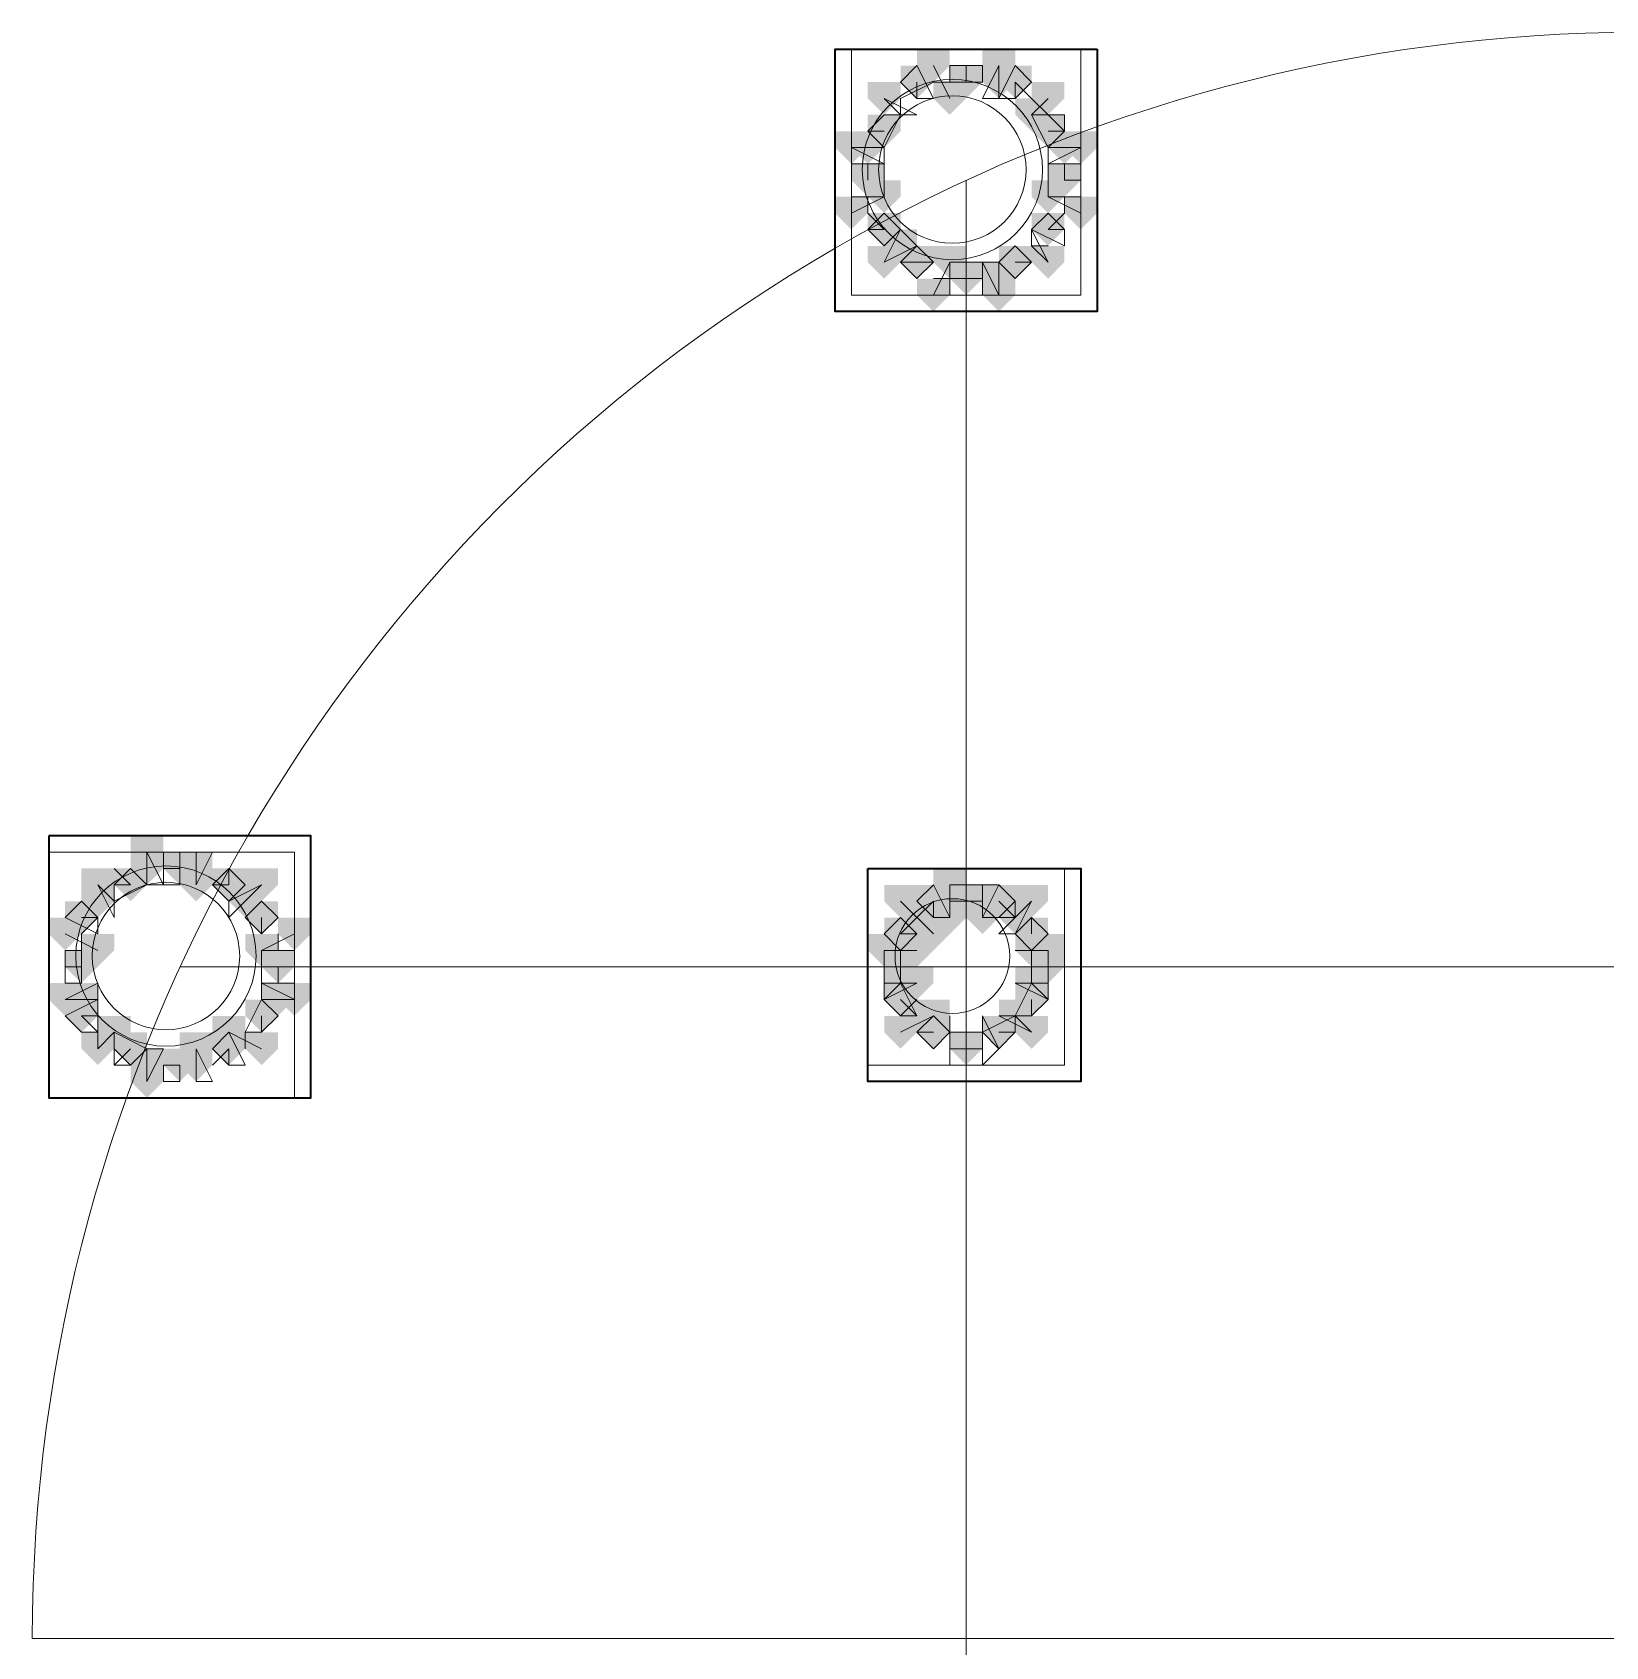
# Model space of a CAD drawing. Header units: millimetres. Extents: x 2315 to 4619, y 1334 to 1897.
# Drawn here: x 4110.04 to 4115.9, y 1541.67 to 1547.68 of the extents above; entities that cross this region are included whole.
import ezdxf

# ---------------------------------------------------------------- set-up
doc = ezdxf.new("R2010")
doc.units = ezdxf.units.MM
for name, color, linetype, true_color in [('PDF_10', 7, 'Continuous', 0x00b85c), ('PDF_AXIS', 7, 'Continuous', 0x00b85c), ('PDF_柱构件', 7, 'Continuous', 0x00b85c), ('PDF_转运站初步方案', 7, 'Continuous', 0x00b85c)]:
    doc.layers.add(name, color=color, linetype=linetype, true_color=true_color)
doc.layers.add('PDF_中心线层', color=1, linetype='Continuous')
doc.layers.add('PDF_粗实线层', color=7, linetype='Continuous')

msp = doc.modelspace()

# ---------------------------------------------------------------- hatches: boundary and pattern name
at = {"layer": 'PDF_10', "transparency": 33554559}
for points in [[(4113.3345, 1547.5601), (4113.2734, 1547.5601), (4113.2734, 1547.499), (4113.3345, 1547.4379), (4113.3956, 1547.499), (4113.3956, 1547.5601)], [(4113.3345, 1547.5601), (4113.2734, 1547.5601), (4113.2734, 1547.499), (4113.3345, 1547.4379), (4113.3956, 1547.499), (4113.3956, 1547.5601)], [(4113.5177, 1547.5601), (4113.4567, 1547.5601), (4113.4567, 1547.499), (4113.5177, 1547.4379), (4113.5788, 1547.499), (4113.5788, 1547.5601)], [(4113.5177, 1547.5601), (4113.4567, 1547.5601), (4113.4567, 1547.499), (4113.5177, 1547.4379), (4113.5788, 1547.499), (4113.5788, 1547.5601)], [(4113.701, 1547.5601), (4113.6399, 1547.5601), (4113.6399, 1547.499), (4113.701, 1547.4379), (4113.7621, 1547.499), (4113.7621, 1547.5601)], [(4113.701, 1547.5601), (4113.6399, 1547.5601), (4113.6399, 1547.499), (4113.701, 1547.4379), (4113.7621, 1547.499), (4113.7621, 1547.5601)], [(4113.2123, 1547.3768), (4113.1513, 1547.3768), (4113.1513, 1547.3157), (4113.2123, 1547.2547), (4113.2734, 1547.3157), (4113.2734, 1547.3768)], [(4113.2123, 1547.3768), (4113.1513, 1547.3768), (4113.1513, 1547.3157), (4113.2123, 1547.2547), (4113.2734, 1547.3157), (4113.2734, 1547.3768)], [(4113.8232, 1547.3768), (4113.7621, 1547.3768), (4113.7621, 1547.3157), (4113.8232, 1547.2547), (4113.8842, 1547.3157), (4113.8842, 1547.3768)], [(4113.8232, 1547.3768), (4113.7621, 1547.3768), (4113.7621, 1547.3157), (4113.8232, 1547.2547), (4113.8842, 1547.3157), (4113.8842, 1547.3768)], [(4113.1513, 1547.1936), (4113.0902, 1547.1936), (4113.0902, 1547.1325), (4113.1513, 1547.0714), (4113.2123, 1547.1325), (4113.2123, 1547.1936)], [(4113.1513, 1547.1936), (4113.0902, 1547.1936), (4113.0902, 1547.1325), (4113.1513, 1547.0714), (4113.2123, 1547.1325), (4113.2123, 1547.1936)], [(4113.1513, 1547.1936), (4113.0902, 1547.1936), (4113.0902, 1547.1325), (4113.1513, 1547.0714), (4113.2123, 1547.1325), (4113.2123, 1547.1936)], [(4113.8842, 1547.1936), (4113.8232, 1547.1936), (4113.8232, 1547.1325), (4113.8842, 1547.0714), (4113.9453, 1547.1325), (4113.9453, 1547.1936)], [(4113.8842, 1547.1936), (4113.8232, 1547.1936), (4113.8232, 1547.1325), (4113.8842, 1547.0714), (4113.9453, 1547.1325), (4113.9453, 1547.1936)], [(4113.2123, 1547.0103), (4113.1513, 1547.0103), (4113.1513, 1546.9493), (4113.2123, 1546.8882), (4113.2734, 1546.9493), (4113.2734, 1547.0103)], [(4113.2123, 1547.0103), (4113.1513, 1547.0103), (4113.1513, 1546.9493), (4113.2123, 1546.8882), (4113.2734, 1546.9493), (4113.2734, 1547.0103)], [(4113.8232, 1547.0103), (4113.7621, 1547.0103), (4113.7621, 1546.9493), (4113.8232, 1546.8882), (4113.8842, 1546.9493), (4113.8842, 1547.0103)], [(4113.8232, 1547.0103), (4113.7621, 1547.0103), (4113.7621, 1546.9493), (4113.8232, 1546.8882), (4113.8842, 1546.9493), (4113.8842, 1547.0103)], [(4113.3345, 1546.8882), (4113.2734, 1546.8882), (4113.2734, 1546.8271), (4113.3345, 1546.766), (4113.3956, 1546.8271), (4113.3956, 1546.8882)], [(4113.3345, 1546.8882), (4113.2734, 1546.8882), (4113.2734, 1546.8271), (4113.3345, 1546.766), (4113.3956, 1546.8271), (4113.3956, 1546.8882)], [(4113.3345, 1546.8882), (4113.2734, 1546.8882), (4113.2734, 1546.8271), (4113.3345, 1546.766), (4113.3956, 1546.8271), (4113.3956, 1546.8882)], [(4113.701, 1546.8882), (4113.6399, 1546.8882), (4113.6399, 1546.8271), (4113.701, 1546.766), (4113.7621, 1546.8271), (4113.7621, 1546.8882)], [(4113.701, 1546.8882), (4113.6399, 1546.8882), (4113.6399, 1546.8271), (4113.701, 1546.766), (4113.7621, 1546.8271), (4113.7621, 1546.8882)], [(4113.701, 1546.8882), (4113.6399, 1546.8882), (4113.6399, 1546.8271), (4113.701, 1546.766), (4113.7621, 1546.8271), (4113.7621, 1546.8882)], [(4113.5177, 1546.8271), (4113.4567, 1546.8271), (4113.4567, 1546.766), (4113.5177, 1546.7049), (4113.5788, 1546.766), (4113.5788, 1546.8271)], [(4113.5177, 1546.8271), (4113.4567, 1546.8271), (4113.4567, 1546.766), (4113.5177, 1546.7049), (4113.5788, 1546.766), (4113.5788, 1546.8271)], [(4113.5177, 1546.8271), (4113.4567, 1546.8271), (4113.4567, 1546.766), (4113.5177, 1546.7049), (4113.5788, 1546.766), (4113.5788, 1546.8271)], [(4110.5859, 1544.6282), (4110.5248, 1544.6282), (4110.5248, 1544.5671), (4110.5859, 1544.506), (4110.6469, 1544.5671), (4110.6469, 1544.6282)], [(4110.5859, 1544.6282), (4110.5248, 1544.6282), (4110.5248, 1544.5671), (4110.5859, 1544.506), (4110.6469, 1544.5671), (4110.6469, 1544.6282)], [(4110.5859, 1544.6282), (4110.5248, 1544.6282), (4110.5248, 1544.5671), (4110.5859, 1544.506), (4110.6469, 1544.5671), (4110.6469, 1544.6282)], [(4110.4026, 1544.5671), (4110.3415, 1544.5671), (4110.3415, 1544.506), (4110.4026, 1544.4449), (4110.4637, 1544.506), (4110.4637, 1544.5671)], [(4110.4026, 1544.5671), (4110.3415, 1544.5671), (4110.3415, 1544.506), (4110.4026, 1544.4449), (4110.4637, 1544.506), (4110.4637, 1544.5671)], [(4110.7691, 1544.5671), (4110.708, 1544.5671), (4110.708, 1544.506), (4110.7691, 1544.4449), (4110.8302, 1544.506), (4110.8302, 1544.5671)], [(4110.7691, 1544.5671), (4110.708, 1544.5671), (4110.708, 1544.506), (4110.7691, 1544.4449), (4110.8302, 1544.506), (4110.8302, 1544.5671)], [(4113.3956, 1544.506), (4113.3345, 1544.506), (4113.3345, 1544.4449), (4113.3956, 1544.3839), (4113.4567, 1544.4449), (4113.4567, 1544.506)], [(4113.3956, 1544.506), (4113.3345, 1544.506), (4113.3345, 1544.4449), (4113.3956, 1544.3839), (4113.4567, 1544.4449), (4113.4567, 1544.506)], [(4113.5177, 1544.506), (4113.4567, 1544.506), (4113.4567, 1544.4449), (4113.5177, 1544.3839), (4113.5788, 1544.4449), (4113.5788, 1544.506)], [(4113.5177, 1544.506), (4113.4567, 1544.506), (4113.4567, 1544.4449), (4113.5177, 1544.3839), (4113.5788, 1544.4449), (4113.5788, 1544.506)], [(4113.6399, 1544.506), (4113.5788, 1544.506), (4113.5788, 1544.4449), (4113.6399, 1544.3839), (4113.701, 1544.4449), (4113.701, 1544.506)], [(4113.6399, 1544.506), (4113.5788, 1544.506), (4113.5788, 1544.4449), (4113.6399, 1544.3839), (4113.701, 1544.4449), (4113.701, 1544.506)], [(4110.2194, 1544.4449), (4110.1583, 1544.4449), (4110.1583, 1544.3839), (4110.2194, 1544.3228), (4110.2805, 1544.3839), (4110.2805, 1544.4449)], [(4110.2194, 1544.4449), (4110.1583, 1544.4449), (4110.1583, 1544.3839), (4110.2194, 1544.3228), (4110.2805, 1544.3839), (4110.2805, 1544.4449)], [(4110.8913, 1544.4449), (4110.8302, 1544.4449), (4110.8302, 1544.3839), (4110.8913, 1544.3228), (4110.9523, 1544.3839), (4110.9523, 1544.4449)], [(4110.8913, 1544.4449), (4110.8302, 1544.4449), (4110.8302, 1544.3839), (4110.8913, 1544.3228), (4110.9523, 1544.3839), (4110.9523, 1544.4449)], [(4110.8913, 1544.4449), (4110.8302, 1544.4449), (4110.8302, 1544.3839), (4110.8913, 1544.3228), (4110.9523, 1544.3839), (4110.9523, 1544.4449)], [(4113.2734, 1544.3839), (4113.2123, 1544.3839), (4113.2123, 1544.3228), (4113.2734, 1544.2617), (4113.3345, 1544.3228), (4113.3345, 1544.3839)], [(4113.2734, 1544.3839), (4113.2123, 1544.3839), (4113.2123, 1544.3228), (4113.2734, 1544.2617), (4113.3345, 1544.3228), (4113.3345, 1544.3839)], [(4113.7621, 1544.3839), (4113.701, 1544.3839), (4113.701, 1544.3228), (4113.7621, 1544.2617), (4113.8232, 1544.3228), (4113.8232, 1544.3839)], [(4113.7621, 1544.3839), (4113.701, 1544.3839), (4113.701, 1544.3228), (4113.7621, 1544.2617), (4113.8232, 1544.3228), (4113.8232, 1544.3839)], [(4113.7621, 1544.3839), (4113.701, 1544.3839), (4113.701, 1544.3228), (4113.7621, 1544.2617), (4113.8232, 1544.3228), (4113.8232, 1544.3839)], [(4110.2194, 1544.2617), (4110.1583, 1544.2617), (4110.1583, 1544.2006), (4110.2194, 1544.1395), (4110.2805, 1544.2006), (4110.2805, 1544.2617)], [(4110.2194, 1544.2617), (4110.1583, 1544.2617), (4110.1583, 1544.2006), (4110.2194, 1544.1395), (4110.2805, 1544.2006), (4110.2805, 1544.2617)], [(4110.9523, 1544.2617), (4110.8913, 1544.2617), (4110.8913, 1544.2006), (4110.9523, 1544.1395), (4111.0134, 1544.2006), (4111.0134, 1544.2617)], [(4110.9523, 1544.2617), (4110.8913, 1544.2617), (4110.8913, 1544.2006), (4110.9523, 1544.1395), (4111.0134, 1544.2006), (4111.0134, 1544.2617)], [(4113.2734, 1544.2617), (4113.2123, 1544.2617), (4113.2123, 1544.2006), (4113.2734, 1544.1395), (4113.3345, 1544.2006), (4113.3345, 1544.2617)], [(4113.2734, 1544.2617), (4113.2123, 1544.2617), (4113.2123, 1544.2006), (4113.2734, 1544.1395), (4113.3345, 1544.2006), (4113.3345, 1544.2617)], [(4113.8232, 1544.2617), (4113.7621, 1544.2617), (4113.7621, 1544.2006), (4113.8232, 1544.1395), (4113.8842, 1544.2006), (4113.8842, 1544.2617)], [(4113.8232, 1544.2617), (4113.7621, 1544.2617), (4113.7621, 1544.2006), (4113.8232, 1544.1395), (4113.8842, 1544.2006), (4113.8842, 1544.2617)], [(4113.2734, 1544.1395), (4113.2123, 1544.1395), (4113.2123, 1544.0784), (4113.2734, 1544.0174), (4113.3345, 1544.0784), (4113.3345, 1544.1395)], [(4113.2734, 1544.1395), (4113.2123, 1544.1395), (4113.2123, 1544.0784), (4113.2734, 1544.0174), (4113.3345, 1544.0784), (4113.3345, 1544.1395)], [(4113.7621, 1544.1395), (4113.701, 1544.1395), (4113.701, 1544.0784), (4113.7621, 1544.0174), (4113.8232, 1544.0784), (4113.8232, 1544.1395)], [(4113.7621, 1544.1395), (4113.701, 1544.1395), (4113.701, 1544.0784), (4113.7621, 1544.0174), (4113.8232, 1544.0784), (4113.8232, 1544.1395)], [(4110.2194, 1544.0784), (4110.1583, 1544.0784), (4110.1583, 1544.0174), (4110.2194, 1543.9563), (4110.2805, 1544.0174), (4110.2805, 1544.0784)], [(4110.2194, 1544.0784), (4110.1583, 1544.0784), (4110.1583, 1544.0174), (4110.2194, 1543.9563), (4110.2805, 1544.0174), (4110.2805, 1544.0784)], [(4110.8913, 1544.0784), (4110.8302, 1544.0784), (4110.8302, 1544.0174), (4110.8913, 1543.9563), (4110.9523, 1544.0174), (4110.9523, 1544.0784)], [(4110.8913, 1544.0784), (4110.8302, 1544.0784), (4110.8302, 1544.0174), (4110.8913, 1543.9563), (4110.9523, 1544.0174), (4110.9523, 1544.0784)], [(4110.8913, 1544.0784), (4110.8302, 1544.0784), (4110.8302, 1544.0174), (4110.8913, 1543.9563), (4110.9523, 1544.0174), (4110.9523, 1544.0784)], [(4113.3956, 1544.0174), (4113.3345, 1544.0174), (4113.3345, 1543.9563), (4113.3956, 1543.8952), (4113.4567, 1543.9563), (4113.4567, 1544.0174)], [(4113.3956, 1544.0174), (4113.3345, 1544.0174), (4113.3345, 1543.9563), (4113.3956, 1543.8952), (4113.4567, 1543.9563), (4113.4567, 1544.0174)], [(4113.3956, 1544.0174), (4113.3345, 1544.0174), (4113.3345, 1543.9563), (4113.3956, 1543.8952), (4113.4567, 1543.9563), (4113.4567, 1544.0174)], [(4113.6399, 1544.0174), (4113.5788, 1544.0174), (4113.5788, 1543.9563), (4113.6399, 1543.8952), (4113.701, 1543.9563), (4113.701, 1544.0174)], [(4113.6399, 1544.0174), (4113.5788, 1544.0174), (4113.5788, 1543.9563), (4113.6399, 1543.8952), (4113.701, 1543.9563), (4113.701, 1544.0174)], [(4110.4026, 1543.9563), (4110.3415, 1543.9563), (4110.3415, 1543.8952), (4110.4026, 1543.8341), (4110.4637, 1543.8952), (4110.4637, 1543.9563)], [(4110.4026, 1543.9563), (4110.3415, 1543.9563), (4110.3415, 1543.8952), (4110.4026, 1543.8341), (4110.4637, 1543.8952), (4110.4637, 1543.9563)], [(4110.7691, 1543.9563), (4110.708, 1543.9563), (4110.708, 1543.8952), (4110.7691, 1543.8341), (4110.8302, 1543.8952), (4110.8302, 1543.9563)], [(4110.7691, 1543.9563), (4110.708, 1543.9563), (4110.708, 1543.8952), (4110.7691, 1543.8341), (4110.8302, 1543.8952), (4110.8302, 1543.9563)], [(4113.5177, 1543.9563), (4113.4567, 1543.9563), (4113.4567, 1543.8952), (4113.5177, 1543.8341), (4113.5788, 1543.8952), (4113.5788, 1543.9563)], [(4113.5177, 1543.9563), (4113.4567, 1543.9563), (4113.4567, 1543.8952), (4113.5177, 1543.8341), (4113.5788, 1543.8952), (4113.5788, 1543.9563)], [(4110.5859, 1543.8952), (4110.5248, 1543.8952), (4110.5248, 1543.8341), (4110.5859, 1543.773), (4110.6469, 1543.8341), (4110.6469, 1543.8952)], [(4110.5859, 1543.8952), (4110.5248, 1543.8952), (4110.5248, 1543.8341), (4110.5859, 1543.773), (4110.6469, 1543.8341), (4110.6469, 1543.8952)]]:
    msp.add_hatch(color=256, dxfattribs=at).paths.add_polyline_path(points)
at = {"layer": 'PDF_柱构件', "transparency": 33554559}
for points in [[(4113.3956, 1547.6211), (4113.3345, 1547.6211), (4113.3345, 1547.5601), (4113.3956, 1547.499), (4113.4567, 1547.5601), (4113.4567, 1547.6211)], [(4113.6399, 1547.6211), (4113.5788, 1547.6211), (4113.5788, 1547.5601), (4113.6399, 1547.499), (4113.701, 1547.5601), (4113.701, 1547.6211)], [(4113.6399, 1547.5601), (4113.5788, 1547.5601), (4113.5788, 1547.499), (4113.6399, 1547.4379), (4113.701, 1547.499), (4113.701, 1547.5601)], [(4113.2123, 1547.499), (4113.1513, 1547.499), (4113.1513, 1547.4379), (4113.2123, 1547.3768), (4113.2734, 1547.4379), (4113.2734, 1547.499)], [(4113.4567, 1547.499), (4113.3956, 1547.499), (4113.3956, 1547.4379), (4113.4567, 1547.3768), (4113.5177, 1547.4379), (4113.5177, 1547.499)], [(4113.8232, 1547.499), (4113.7621, 1547.499), (4113.7621, 1547.4379), (4113.8232, 1547.3768), (4113.8842, 1547.4379), (4113.8842, 1547.499)], [(4113.7621, 1547.4379), (4113.701, 1547.4379), (4113.701, 1547.3768), (4113.7621, 1547.3157), (4113.8232, 1547.3768), (4113.8232, 1547.4379)], [(4113.0902, 1547.3157), (4113.0291, 1547.3157), (4113.0291, 1547.2547), (4113.0902, 1547.1936), (4113.1513, 1547.2547), (4113.1513, 1547.3157)], [(4113.1513, 1547.3157), (4113.0902, 1547.3157), (4113.0902, 1547.2547), (4113.1513, 1547.1936), (4113.2123, 1547.2547), (4113.2123, 1547.3157)], [(4113.8842, 1547.3157), (4113.8232, 1547.3157), (4113.8232, 1547.2547), (4113.8842, 1547.1936), (4113.9453, 1547.2547), (4113.9453, 1547.3157)], [(4113.9453, 1547.3157), (4113.8842, 1547.3157), (4113.8842, 1547.2547), (4113.9453, 1547.1936), (4114.0064, 1547.2547), (4114.0064, 1547.3157)], [(4113.2123, 1547.1325), (4113.1513, 1547.1325), (4113.1513, 1547.0714), (4113.2123, 1547.0103), (4113.2734, 1547.0714), (4113.2734, 1547.1325)], [(4113.8232, 1547.1325), (4113.7621, 1547.1325), (4113.7621, 1547.0714), (4113.8232, 1547.0103), (4113.8842, 1547.0714), (4113.8842, 1547.1325)], [(4113.0902, 1547.0714), (4113.0291, 1547.0714), (4113.0291, 1547.0103), (4113.0902, 1546.9493), (4113.1513, 1547.0103), (4113.1513, 1547.0714)], [(4113.9453, 1547.0714), (4113.8842, 1547.0714), (4113.8842, 1547.0103), (4113.9453, 1546.9493), (4114.0064, 1547.0103), (4114.0064, 1547.0714)], [(4113.2734, 1546.9493), (4113.2123, 1546.9493), (4113.2123, 1546.8882), (4113.2734, 1546.8271), (4113.3345, 1546.8882), (4113.3345, 1546.9493)], [(4113.2123, 1546.8882), (4113.1513, 1546.8882), (4113.1513, 1546.8271), (4113.2123, 1546.766), (4113.2734, 1546.8271), (4113.2734, 1546.8882)], [(4113.4567, 1546.8882), (4113.3956, 1546.8882), (4113.3956, 1546.8271), (4113.4567, 1546.766), (4113.5177, 1546.8271), (4113.5177, 1546.8882)], [(4113.8232, 1546.8882), (4113.7621, 1546.8882), (4113.7621, 1546.8271), (4113.8232, 1546.766), (4113.8842, 1546.8271), (4113.8842, 1546.8882)], [(4113.6399, 1546.8271), (4113.5788, 1546.8271), (4113.5788, 1546.766), (4113.6399, 1546.7049), (4113.701, 1546.766), (4113.701, 1546.8271)], [(4113.3956, 1546.766), (4113.3345, 1546.766), (4113.3345, 1546.7049), (4113.3956, 1546.6439), (4113.4567, 1546.7049), (4113.4567, 1546.766)], [(4113.6399, 1546.766), (4113.5788, 1546.766), (4113.5788, 1546.7049), (4113.6399, 1546.6439), (4113.701, 1546.7049), (4113.701, 1546.766)], [(4110.4637, 1544.6893), (4110.4026, 1544.6893), (4110.4026, 1544.6282), (4110.4637, 1544.5671), (4110.5248, 1544.6282), (4110.5248, 1544.6893)], [(4110.4637, 1544.6282), (4110.4026, 1544.6282), (4110.4026, 1544.5671), (4110.4637, 1544.506), (4110.5248, 1544.5671), (4110.5248, 1544.6282)], [(4110.6469, 1544.6282), (4110.5859, 1544.6282), (4110.5859, 1544.5671), (4110.6469, 1544.506), (4110.708, 1544.5671), (4110.708, 1544.6282)], [(4110.2805, 1544.5671), (4110.2194, 1544.5671), (4110.2194, 1544.506), (4110.2805, 1544.4449), (4110.3415, 1544.506), (4110.3415, 1544.5671)], [(4110.6469, 1544.5671), (4110.5859, 1544.5671), (4110.5859, 1544.506), (4110.6469, 1544.4449), (4110.708, 1544.506), (4110.708, 1544.5671)], [(4110.8913, 1544.5671), (4110.8302, 1544.5671), (4110.8302, 1544.506), (4110.8913, 1544.4449), (4110.9523, 1544.506), (4110.9523, 1544.5671)], [(4113.4567, 1544.5671), (4113.3956, 1544.5671), (4113.3956, 1544.506), (4113.4567, 1544.4449), (4113.5177, 1544.506), (4113.5177, 1544.5671)], [(4110.2805, 1544.506), (4110.2194, 1544.506), (4110.2194, 1544.4449), (4110.2805, 1544.3839), (4110.3415, 1544.4449), (4110.3415, 1544.506)], [(4110.8302, 1544.506), (4110.7691, 1544.506), (4110.7691, 1544.4449), (4110.8302, 1544.3839), (4110.8913, 1544.4449), (4110.8913, 1544.506)], [(4113.2734, 1544.506), (4113.2123, 1544.506), (4113.2123, 1544.4449), (4113.2734, 1544.3839), (4113.3345, 1544.4449), (4113.3345, 1544.506)], [(4113.4567, 1544.506), (4113.3956, 1544.506), (4113.3956, 1544.4449), (4113.4567, 1544.3839), (4113.5177, 1544.4449), (4113.5177, 1544.506)], [(4113.5788, 1544.506), (4113.5177, 1544.506), (4113.5177, 1544.4449), (4113.5788, 1544.3839), (4113.6399, 1544.4449), (4113.6399, 1544.506)], [(4113.7621, 1544.506), (4113.701, 1544.506), (4113.701, 1544.4449), (4113.7621, 1544.3839), (4113.8232, 1544.4449), (4113.8232, 1544.506)], [(4113.3345, 1544.4449), (4113.2734, 1544.4449), (4113.2734, 1544.3839), (4113.3345, 1544.3228), (4113.3956, 1544.3839), (4113.3956, 1544.4449)], [(4113.4567, 1544.4449), (4113.3956, 1544.4449), (4113.3956, 1544.3839), (4113.4567, 1544.3228), (4113.5177, 1544.3839), (4113.5177, 1544.4449)], [(4113.5788, 1544.4449), (4113.5177, 1544.4449), (4113.5177, 1544.3839), (4113.5788, 1544.3228), (4113.6399, 1544.3839), (4113.6399, 1544.4449)], [(4113.701, 1544.4449), (4113.6399, 1544.4449), (4113.6399, 1544.3839), (4113.701, 1544.3228), (4113.7621, 1544.3839), (4113.7621, 1544.4449)], [(4110.1583, 1544.3839), (4110.0972, 1544.3839), (4110.0972, 1544.3228), (4110.1583, 1544.2617), (4110.2194, 1544.3228), (4110.2194, 1544.3839)], [(4111.0134, 1544.3839), (4110.9523, 1544.3839), (4110.9523, 1544.3228), (4111.0134, 1544.2617), (4111.0745, 1544.3228), (4111.0745, 1544.3839)], [(4113.3956, 1544.3839), (4113.3345, 1544.3839), (4113.3345, 1544.3228), (4113.3956, 1544.2617), (4113.4567, 1544.3228), (4113.4567, 1544.3839)], [(4110.2805, 1544.3228), (4110.2194, 1544.3228), (4110.2194, 1544.2617), (4110.2805, 1544.2006), (4110.3415, 1544.2617), (4110.3415, 1544.3228)], [(4110.8913, 1544.3228), (4110.8302, 1544.3228), (4110.8302, 1544.2617), (4110.8913, 1544.2006), (4110.9523, 1544.2617), (4110.9523, 1544.3228)], [(4113.2123, 1544.3228), (4113.1513, 1544.3228), (4113.1513, 1544.2617), (4113.2123, 1544.2006), (4113.2734, 1544.2617), (4113.2734, 1544.3228)], [(4113.2734, 1544.3228), (4113.2123, 1544.3228), (4113.2123, 1544.2617), (4113.2734, 1544.2006), (4113.3345, 1544.2617), (4113.3345, 1544.3228)], [(4113.3345, 1544.3228), (4113.2734, 1544.3228), (4113.2734, 1544.2617), (4113.3345, 1544.2006), (4113.3956, 1544.2617), (4113.3956, 1544.3228)], [(4113.7621, 1544.3228), (4113.701, 1544.3228), (4113.701, 1544.2617), (4113.7621, 1544.2006), (4113.8232, 1544.2617), (4113.8232, 1544.3228)], [(4113.8232, 1544.3228), (4113.7621, 1544.3228), (4113.7621, 1544.2617), (4113.8232, 1544.2006), (4113.8842, 1544.2617), (4113.8842, 1544.3228)], [(4113.2734, 1544.2006), (4113.2123, 1544.2006), (4113.2123, 1544.1395), (4113.2734, 1544.0784), (4113.3345, 1544.1395), (4113.3345, 1544.2006)], [(4113.3345, 1544.2006), (4113.2734, 1544.2006), (4113.2734, 1544.1395), (4113.3345, 1544.0784), (4113.3956, 1544.1395), (4113.3956, 1544.2006)], [(4113.7621, 1544.2006), (4113.701, 1544.2006), (4113.701, 1544.1395), (4113.7621, 1544.0784), (4113.8232, 1544.1395), (4113.8232, 1544.2006)], [(4110.1583, 1544.1395), (4110.0972, 1544.1395), (4110.0972, 1544.0784), (4110.1583, 1544.0174), (4110.2194, 1544.0784), (4110.2194, 1544.1395)], [(4110.2194, 1544.1395), (4110.1583, 1544.1395), (4110.1583, 1544.0784), (4110.2194, 1544.0174), (4110.2805, 1544.0784), (4110.2805, 1544.1395)], [(4110.9523, 1544.1395), (4110.8913, 1544.1395), (4110.8913, 1544.0784), (4110.9523, 1544.0174), (4111.0134, 1544.0784), (4111.0134, 1544.1395)], [(4111.0134, 1544.1395), (4110.9523, 1544.1395), (4110.9523, 1544.0784), (4111.0134, 1544.0174), (4111.0745, 1544.0784), (4111.0745, 1544.1395)], [(4113.3345, 1544.0784), (4113.2734, 1544.0784), (4113.2734, 1544.0174), (4113.3345, 1543.9563), (4113.3956, 1544.0174), (4113.3956, 1544.0784)], [(4113.3956, 1544.0784), (4113.3345, 1544.0784), (4113.3345, 1544.0174), (4113.3956, 1543.9563), (4113.4567, 1544.0174), (4113.4567, 1544.0784)], [(4113.701, 1544.0784), (4113.6399, 1544.0784), (4113.6399, 1544.0174), (4113.701, 1543.9563), (4113.7621, 1544.0174), (4113.7621, 1544.0784)], [(4110.3415, 1544.0174), (4110.2805, 1544.0174), (4110.2805, 1543.9563), (4110.3415, 1543.8952), (4110.4026, 1543.9563), (4110.4026, 1544.0174)], [(4110.7691, 1544.0174), (4110.708, 1544.0174), (4110.708, 1543.9563), (4110.7691, 1543.8952), (4110.8302, 1543.9563), (4110.8302, 1544.0174)], [(4113.2734, 1544.0174), (4113.2123, 1544.0174), (4113.2123, 1543.9563), (4113.2734, 1543.8952), (4113.3345, 1543.9563), (4113.3345, 1544.0174)], [(4113.7621, 1544.0174), (4113.701, 1544.0174), (4113.701, 1543.9563), (4113.7621, 1543.8952), (4113.8232, 1543.9563), (4113.8232, 1544.0174)], [(4110.2805, 1543.9563), (4110.2194, 1543.9563), (4110.2194, 1543.8952), (4110.2805, 1543.8341), (4110.3415, 1543.8952), (4110.3415, 1543.9563)], [(4110.6469, 1543.9563), (4110.5859, 1543.9563), (4110.5859, 1543.8952), (4110.6469, 1543.8341), (4110.708, 1543.8952), (4110.708, 1543.9563)], [(4110.8913, 1543.9563), (4110.8302, 1543.9563), (4110.8302, 1543.8952), (4110.8913, 1543.8341), (4110.9523, 1543.8952), (4110.9523, 1543.9563)], [(4110.4637, 1543.8952), (4110.4026, 1543.8952), (4110.4026, 1543.8341), (4110.4637, 1543.773), (4110.5248, 1543.8341), (4110.5248, 1543.8952)], [(4110.6469, 1543.8952), (4110.5859, 1543.8952), (4110.5859, 1543.8341), (4110.6469, 1543.773), (4110.708, 1543.8341), (4110.708, 1543.8952)], [(4110.4637, 1543.8341), (4110.4026, 1543.8341), (4110.4026, 1543.773), (4110.4637, 1543.712), (4110.5248, 1543.773), (4110.5248, 1543.8341)]]:
    msp.add_hatch(color=256, dxfattribs=at).paths.add_polyline_path(points)
at = {"layer": 'PDF_转运站初步方案', "transparency": 33554559}
for points in [[(4113.3345, 1547.5601), (4113.2734, 1547.5601), (4113.2734, 1547.499), (4113.3345, 1547.4379), (4113.3956, 1547.499), (4113.3956, 1547.5601)], [(4113.3345, 1547.5601), (4113.2734, 1547.5601), (4113.2734, 1547.499), (4113.3345, 1547.4379), (4113.3956, 1547.499), (4113.3956, 1547.5601)], [(4113.5177, 1547.5601), (4113.4567, 1547.5601), (4113.4567, 1547.499), (4113.5177, 1547.4379), (4113.5788, 1547.499), (4113.5788, 1547.5601)], [(4113.5177, 1547.5601), (4113.4567, 1547.5601), (4113.4567, 1547.499), (4113.5177, 1547.4379), (4113.5788, 1547.499), (4113.5788, 1547.5601)], [(4113.701, 1547.5601), (4113.6399, 1547.5601), (4113.6399, 1547.499), (4113.701, 1547.4379), (4113.7621, 1547.499), (4113.7621, 1547.5601)], [(4113.701, 1547.5601), (4113.6399, 1547.5601), (4113.6399, 1547.499), (4113.701, 1547.4379), (4113.7621, 1547.499), (4113.7621, 1547.5601)], [(4113.2123, 1547.3768), (4113.1513, 1547.3768), (4113.1513, 1547.3157), (4113.2123, 1547.2547), (4113.2734, 1547.3157), (4113.2734, 1547.3768)], [(4113.2123, 1547.3768), (4113.1513, 1547.3768), (4113.1513, 1547.3157), (4113.2123, 1547.2547), (4113.2734, 1547.3157), (4113.2734, 1547.3768)], [(4113.8232, 1547.3768), (4113.7621, 1547.3768), (4113.7621, 1547.3157), (4113.8232, 1547.2547), (4113.8842, 1547.3157), (4113.8842, 1547.3768)], [(4113.8232, 1547.3768), (4113.7621, 1547.3768), (4113.7621, 1547.3157), (4113.8232, 1547.2547), (4113.8842, 1547.3157), (4113.8842, 1547.3768)], [(4113.1513, 1547.1936), (4113.0902, 1547.1936), (4113.0902, 1547.1325), (4113.1513, 1547.0714), (4113.2123, 1547.1325), (4113.2123, 1547.1936)], [(4113.1513, 1547.1936), (4113.0902, 1547.1936), (4113.0902, 1547.1325), (4113.1513, 1547.0714), (4113.2123, 1547.1325), (4113.2123, 1547.1936)], [(4113.8842, 1547.1936), (4113.8232, 1547.1936), (4113.8232, 1547.1325), (4113.8842, 1547.0714), (4113.9453, 1547.1325), (4113.9453, 1547.1936)], [(4113.8842, 1547.1936), (4113.8232, 1547.1936), (4113.8232, 1547.1325), (4113.8842, 1547.0714), (4113.9453, 1547.1325), (4113.9453, 1547.1936)], [(4113.2123, 1547.0103), (4113.1513, 1547.0103), (4113.1513, 1546.9493), (4113.2123, 1546.8882), (4113.2734, 1546.9493), (4113.2734, 1547.0103)], [(4113.2123, 1547.0103), (4113.1513, 1547.0103), (4113.1513, 1546.9493), (4113.2123, 1546.8882), (4113.2734, 1546.9493), (4113.2734, 1547.0103)], [(4113.8232, 1547.0103), (4113.7621, 1547.0103), (4113.7621, 1546.9493), (4113.8232, 1546.8882), (4113.8842, 1546.9493), (4113.8842, 1547.0103)], [(4113.8232, 1547.0103), (4113.7621, 1547.0103), (4113.7621, 1546.9493), (4113.8232, 1546.8882), (4113.8842, 1546.9493), (4113.8842, 1547.0103)], [(4113.3345, 1546.8882), (4113.2734, 1546.8882), (4113.2734, 1546.8271), (4113.3345, 1546.766), (4113.3956, 1546.8271), (4113.3956, 1546.8882)], [(4113.3345, 1546.8882), (4113.2734, 1546.8882), (4113.2734, 1546.8271), (4113.3345, 1546.766), (4113.3956, 1546.8271), (4113.3956, 1546.8882)], [(4113.701, 1546.8882), (4113.6399, 1546.8882), (4113.6399, 1546.8271), (4113.701, 1546.766), (4113.7621, 1546.8271), (4113.7621, 1546.8882)], [(4113.701, 1546.8882), (4113.6399, 1546.8882), (4113.6399, 1546.8271), (4113.701, 1546.766), (4113.7621, 1546.8271), (4113.7621, 1546.8882)], [(4113.5177, 1546.8271), (4113.4567, 1546.8271), (4113.4567, 1546.766), (4113.5177, 1546.7049), (4113.5788, 1546.766), (4113.5788, 1546.8271)], [(4113.5177, 1546.8271), (4113.4567, 1546.8271), (4113.4567, 1546.766), (4113.5177, 1546.7049), (4113.5788, 1546.766), (4113.5788, 1546.8271)], [(4110.5859, 1544.6282), (4110.5248, 1544.6282), (4110.5248, 1544.5671), (4110.5859, 1544.506), (4110.6469, 1544.5671), (4110.6469, 1544.6282)], [(4110.5859, 1544.6282), (4110.5248, 1544.6282), (4110.5248, 1544.5671), (4110.5859, 1544.506), (4110.6469, 1544.5671), (4110.6469, 1544.6282)], [(4110.4026, 1544.5671), (4110.3415, 1544.5671), (4110.3415, 1544.506), (4110.4026, 1544.4449), (4110.4637, 1544.506), (4110.4637, 1544.5671)], [(4110.4026, 1544.5671), (4110.3415, 1544.5671), (4110.3415, 1544.506), (4110.4026, 1544.4449), (4110.4637, 1544.506), (4110.4637, 1544.5671)], [(4110.7691, 1544.5671), (4110.708, 1544.5671), (4110.708, 1544.506), (4110.7691, 1544.4449), (4110.8302, 1544.506), (4110.8302, 1544.5671)], [(4110.7691, 1544.5671), (4110.708, 1544.5671), (4110.708, 1544.506), (4110.7691, 1544.4449), (4110.8302, 1544.506), (4110.8302, 1544.5671)], [(4113.3956, 1544.506), (4113.3345, 1544.506), (4113.3345, 1544.4449), (4113.3956, 1544.3839), (4113.4567, 1544.4449), (4113.4567, 1544.506)], [(4113.3956, 1544.506), (4113.3345, 1544.506), (4113.3345, 1544.4449), (4113.3956, 1544.3839), (4113.4567, 1544.4449), (4113.4567, 1544.506)], [(4113.5177, 1544.506), (4113.4567, 1544.506), (4113.4567, 1544.4449), (4113.5177, 1544.3839), (4113.5788, 1544.4449), (4113.5788, 1544.506)], [(4113.5177, 1544.506), (4113.4567, 1544.506), (4113.4567, 1544.4449), (4113.5177, 1544.3839), (4113.5788, 1544.4449), (4113.5788, 1544.506)], [(4113.6399, 1544.506), (4113.5788, 1544.506), (4113.5788, 1544.4449), (4113.6399, 1544.3839), (4113.701, 1544.4449), (4113.701, 1544.506)], [(4113.6399, 1544.506), (4113.5788, 1544.506), (4113.5788, 1544.4449), (4113.6399, 1544.3839), (4113.701, 1544.4449), (4113.701, 1544.506)], [(4110.2194, 1544.4449), (4110.1583, 1544.4449), (4110.1583, 1544.3839), (4110.2194, 1544.3228), (4110.2805, 1544.3839), (4110.2805, 1544.4449)], [(4110.2194, 1544.4449), (4110.1583, 1544.4449), (4110.1583, 1544.3839), (4110.2194, 1544.3228), (4110.2805, 1544.3839), (4110.2805, 1544.4449)], [(4110.8913, 1544.4449), (4110.8302, 1544.4449), (4110.8302, 1544.3839), (4110.8913, 1544.3228), (4110.9523, 1544.3839), (4110.9523, 1544.4449)], [(4110.8913, 1544.4449), (4110.8302, 1544.4449), (4110.8302, 1544.3839), (4110.8913, 1544.3228), (4110.9523, 1544.3839), (4110.9523, 1544.4449)], [(4113.2734, 1544.3839), (4113.2123, 1544.3839), (4113.2123, 1544.3228), (4113.2734, 1544.2617), (4113.3345, 1544.3228), (4113.3345, 1544.3839)], [(4113.2734, 1544.3839), (4113.2123, 1544.3839), (4113.2123, 1544.3228), (4113.2734, 1544.2617), (4113.3345, 1544.3228), (4113.3345, 1544.3839)], [(4113.7621, 1544.3839), (4113.701, 1544.3839), (4113.701, 1544.3228), (4113.7621, 1544.2617), (4113.8232, 1544.3228), (4113.8232, 1544.3839)], [(4113.7621, 1544.3839), (4113.701, 1544.3839), (4113.701, 1544.3228), (4113.7621, 1544.2617), (4113.8232, 1544.3228), (4113.8232, 1544.3839)], [(4110.2194, 1544.2617), (4110.1583, 1544.2617), (4110.1583, 1544.2006), (4110.2194, 1544.1395), (4110.2805, 1544.2006), (4110.2805, 1544.2617)], [(4110.2194, 1544.2617), (4110.1583, 1544.2617), (4110.1583, 1544.2006), (4110.2194, 1544.1395), (4110.2805, 1544.2006), (4110.2805, 1544.2617)], [(4110.9523, 1544.2617), (4110.8913, 1544.2617), (4110.8913, 1544.2006), (4110.9523, 1544.1395), (4111.0134, 1544.2006), (4111.0134, 1544.2617)], [(4110.9523, 1544.2617), (4110.8913, 1544.2617), (4110.8913, 1544.2006), (4110.9523, 1544.1395), (4111.0134, 1544.2006), (4111.0134, 1544.2617)], [(4113.2734, 1544.2617), (4113.2123, 1544.2617), (4113.2123, 1544.2006), (4113.2734, 1544.1395), (4113.3345, 1544.2006), (4113.3345, 1544.2617)], [(4113.2734, 1544.2617), (4113.2123, 1544.2617), (4113.2123, 1544.2006), (4113.2734, 1544.1395), (4113.3345, 1544.2006), (4113.3345, 1544.2617)], [(4113.8232, 1544.2617), (4113.7621, 1544.2617), (4113.7621, 1544.2006), (4113.8232, 1544.1395), (4113.8842, 1544.2006), (4113.8842, 1544.2617)], [(4113.8232, 1544.2617), (4113.7621, 1544.2617), (4113.7621, 1544.2006), (4113.8232, 1544.1395), (4113.8842, 1544.2006), (4113.8842, 1544.2617)], [(4113.2734, 1544.1395), (4113.2123, 1544.1395), (4113.2123, 1544.0784), (4113.2734, 1544.0174), (4113.3345, 1544.0784), (4113.3345, 1544.1395)], [(4113.2734, 1544.1395), (4113.2123, 1544.1395), (4113.2123, 1544.0784), (4113.2734, 1544.0174), (4113.3345, 1544.0784), (4113.3345, 1544.1395)], [(4113.7621, 1544.1395), (4113.701, 1544.1395), (4113.701, 1544.0784), (4113.7621, 1544.0174), (4113.8232, 1544.0784), (4113.8232, 1544.1395)], [(4113.7621, 1544.1395), (4113.701, 1544.1395), (4113.701, 1544.0784), (4113.7621, 1544.0174), (4113.8232, 1544.0784), (4113.8232, 1544.1395)], [(4110.2194, 1544.0784), (4110.1583, 1544.0784), (4110.1583, 1544.0174), (4110.2194, 1543.9563), (4110.2805, 1544.0174), (4110.2805, 1544.0784)], [(4110.2194, 1544.0784), (4110.1583, 1544.0784), (4110.1583, 1544.0174), (4110.2194, 1543.9563), (4110.2805, 1544.0174), (4110.2805, 1544.0784)], [(4110.8913, 1544.0784), (4110.8302, 1544.0784), (4110.8302, 1544.0174), (4110.8913, 1543.9563), (4110.9523, 1544.0174), (4110.9523, 1544.0784)], [(4110.8913, 1544.0784), (4110.8302, 1544.0784), (4110.8302, 1544.0174), (4110.8913, 1543.9563), (4110.9523, 1544.0174), (4110.9523, 1544.0784)], [(4113.3956, 1544.0174), (4113.3345, 1544.0174), (4113.3345, 1543.9563), (4113.3956, 1543.8952), (4113.4567, 1543.9563), (4113.4567, 1544.0174)], [(4113.3956, 1544.0174), (4113.3345, 1544.0174), (4113.3345, 1543.9563), (4113.3956, 1543.8952), (4113.4567, 1543.9563), (4113.4567, 1544.0174)], [(4113.6399, 1544.0174), (4113.5788, 1544.0174), (4113.5788, 1543.9563), (4113.6399, 1543.8952), (4113.701, 1543.9563), (4113.701, 1544.0174)], [(4113.6399, 1544.0174), (4113.5788, 1544.0174), (4113.5788, 1543.9563), (4113.6399, 1543.8952), (4113.701, 1543.9563), (4113.701, 1544.0174)], [(4110.4026, 1543.9563), (4110.3415, 1543.9563), (4110.3415, 1543.8952), (4110.4026, 1543.8341), (4110.4637, 1543.8952), (4110.4637, 1543.9563)], [(4110.4026, 1543.9563), (4110.3415, 1543.9563), (4110.3415, 1543.8952), (4110.4026, 1543.8341), (4110.4637, 1543.8952), (4110.4637, 1543.9563)], [(4110.7691, 1543.9563), (4110.708, 1543.9563), (4110.708, 1543.8952), (4110.7691, 1543.8341), (4110.8302, 1543.8952), (4110.8302, 1543.9563)], [(4110.7691, 1543.9563), (4110.708, 1543.9563), (4110.708, 1543.8952), (4110.7691, 1543.8341), (4110.8302, 1543.8952), (4110.8302, 1543.9563)], [(4113.5177, 1543.9563), (4113.4567, 1543.9563), (4113.4567, 1543.8952), (4113.5177, 1543.8341), (4113.5788, 1543.8952), (4113.5788, 1543.9563)], [(4113.5177, 1543.9563), (4113.4567, 1543.9563), (4113.4567, 1543.8952), (4113.5177, 1543.8341), (4113.5788, 1543.8952), (4113.5788, 1543.9563)], [(4110.5859, 1543.8952), (4110.5248, 1543.8952), (4110.5248, 1543.8341), (4110.5859, 1543.773), (4110.6469, 1543.8341), (4110.6469, 1543.8952)], [(4110.5859, 1543.8952), (4110.5248, 1543.8952), (4110.5248, 1543.8341), (4110.5859, 1543.773), (4110.6469, 1543.8341), (4110.6469, 1543.8952)]]:
    msp.add_hatch(color=256, dxfattribs=at).paths.add_polyline_path(points)

# ---------------------------------------------------------------- linework, layer by layer
at = {"layer": 'PDF_10', "lineweight": 18}
for points in [[(4113.5177, 1547.499), (4113.5177, 1547.5601)], [(4113.3956, 1547.499), (4113.2734, 1547.4379)], [(4113.3345, 1547.4379), (4113.3345, 1547.499)], [(4113.5788, 1547.499), (4113.4567, 1547.499)], [(4113.7621, 1547.4379), (4113.701, 1547.499), (4113.701, 1547.4379)], [(4113.2123, 1547.3768), (4113.1513, 1547.3157), (4113.2123, 1547.3157)], [(4113.8232, 1547.3157), (4113.8842, 1547.3157), (4113.8232, 1547.3768)], [(4113.1513, 1547.1936), (4113.1513, 1547.1325)], [(4113.9453, 1547.1325), (4113.8842, 1547.1325), (4113.8842, 1547.1936)], [(4113.1513, 1547.0103), (4113.2123, 1546.9493), (4113.1513, 1546.9493)], [(4113.8842, 1546.9493), (4113.8232, 1546.9493), (4113.8842, 1547.0103)], [(4113.2734, 1546.8271), (4113.3956, 1546.8271)], [(4113.701, 1546.8271), (4113.7621, 1546.8271)], [(4113.4567, 1546.766), (4113.5788, 1546.766)], [(4110.3415, 1544.506), (4110.4026, 1544.506), (4110.3415, 1544.5671)], [(4110.5248, 1544.5671), (4110.5859, 1544.5671)], [(4110.708, 1544.506), (4110.7691, 1544.506), (4110.7691, 1544.5671)], [(4113.5177, 1544.4449), (4113.5177, 1544.506)], [(4113.3345, 1544.3228), (4113.2734, 1544.3228), (4113.3345, 1544.3839), (4113.3956, 1544.4449), (4113.3956, 1544.3839)], [(4113.4567, 1544.4449), (4113.5788, 1544.4449)], [(4113.6399, 1544.4449), (4113.701, 1544.3839)], [(4113.6399, 1544.3839), (4113.701, 1544.4449)], [(4110.2194, 1544.3228), (4110.2805, 1544.3839), (4110.2194, 1544.3839)], [(4110.8913, 1544.3839), (4110.8913, 1544.3228)], [(4113.7621, 1544.3839), (4113.7621, 1544.3228)], [(4110.2194, 1544.1395), (4110.2194, 1544.2006), (4110.1583, 1544.2006)], [(4110.8913, 1544.2006), (4110.9523, 1544.2006), (4110.9523, 1544.1395)], [(4113.2734, 1544.1395), (4113.2734, 1544.2006), (4113.2123, 1544.2006)], [(4113.7621, 1544.2006), (4113.8232, 1544.2006), (4113.8232, 1544.1395)], [(4113.3345, 1544.0174), (4113.2734, 1544.0784)], [(4113.3345, 1544.0784), (4113.2734, 1544.0174)], [(4113.7621, 1544.0174), (4113.7621, 1544.0784), (4113.7621, 1544.0174)], [(4110.2805, 1543.9563), (4110.2194, 1544.0174), (4110.2805, 1544.0174)], [(4110.8913, 1544.0174), (4110.8913, 1543.9563)], [(4113.3956, 1543.9563), (4113.3345, 1543.9563)], [(4113.5177, 1543.9563), (4113.5177, 1543.8952)], [(4113.701, 1543.9563), (4113.6399, 1543.9563), (4113.701, 1543.9563)], [(4110.4026, 1543.8341), (4110.3415, 1543.8952)], [(4110.4026, 1543.8952), (4110.3415, 1543.8341)], [(4110.7691, 1543.8341), (4110.7691, 1543.8952), (4110.708, 1543.8341)], [(4113.5788, 1543.8952), (4113.4567, 1543.8952)], [(4110.5859, 1543.773), (4110.5859, 1543.8341), (4110.5248, 1543.8341)]]:
    msp.add_lwpolyline(points, dxfattribs=at)
at = {"layer": 'PDF_AXIS', "lineweight": 18}
for points in [[(4113.9453, 1547.6211), (4113.9453, 1546.7049), (4113.0902, 1546.7049), (4113.0902, 1547.6211)], [(4110.0972, 1544.6282), (4110.0972, 1543.712), (4111.0134, 1543.712), (4111.0134, 1544.6282)], [(4113.1513, 1544.5671), (4113.1513, 1543.8341), (4113.8842, 1543.8341), (4113.8842, 1544.5671)]]:
    msp.add_lwpolyline(points, close=True, dxfattribs=at)
at = {"layer": 'PDF_中心线层', "color": 112, "lineweight": 18, "true_color": 0x00b85c}
for points in [[(4113.5177, 1547.1325), (4113.5177, 1536.2601)], [(4121.4583, 1544.2006), (4110.5859, 1544.2006)], [(4110.0361, 1541.6963), (4122.008, 1541.6963), (4110.0361, 1541.6963)]]:
    msp.add_lwpolyline(points, dxfattribs=at)
msp.add_arc((4116.03, 1541.6905), 5.9938, 60.13055, 179.94514, dxfattribs=at)
at = {"layer": 'PDF_柱构件', "lineweight": 18}
for points in [[(4113.3956, 1547.4379), (4113.3345, 1547.4379), (4113.2734, 1547.499), (4113.3345, 1547.5601)], [(4113.3956, 1547.5601), (4113.4567, 1547.4379)], [(4113.5788, 1547.499), (4113.4567, 1547.499), (4113.4567, 1547.5601), (4113.5788, 1547.5601)], [(4113.6399, 1547.5601), (4113.6399, 1547.4379), (4113.5788, 1547.4379)], [(4113.701, 1547.4379), (4113.6399, 1547.4379), (4113.701, 1547.5601), (4113.7621, 1547.499)], [(4113.2123, 1547.4379), (4113.3345, 1547.3768), (4113.2734, 1547.3768)], [(4113.8232, 1547.4379), (4113.7621, 1547.3768)], [(4113.2734, 1547.3768), (4113.2123, 1547.2547), (4113.1513, 1547.3157), (4113.2123, 1547.3768)], [(4113.8232, 1547.2547), (4113.7621, 1547.3768), (4113.8842, 1547.3768), (4113.8842, 1547.3157)], [(4113.0902, 1547.2547), (4113.2123, 1547.2547), (4113.2123, 1547.1936)], [(4113.9453, 1547.2547), (4113.8232, 1547.1936), (4113.8232, 1547.2547)], [(4113.2123, 1547.1936), (4113.2123, 1547.0714), (4113.0902, 1547.0714), (4113.0902, 1547.1936)], [(4113.8232, 1547.0714), (4113.8232, 1547.1936), (4113.9453, 1547.1936), (4113.9453, 1547.0714)], [(4113.0902, 1547.0103), (4113.2123, 1547.0714)], [(4113.9453, 1547.0103), (4113.8232, 1547.0714)], [(4113.2123, 1547.0103), (4113.2734, 1546.9493), (4113.2123, 1546.8882), (4113.1513, 1546.9493)], [(4113.7621, 1546.9493), (4113.8232, 1547.0103), (4113.8842, 1546.9493), (4113.8842, 1546.8882)], [(4113.2123, 1546.8271), (4113.2734, 1546.9493), (4113.3345, 1546.8882)], [(4113.8232, 1546.8271), (4113.7621, 1546.8882), (4113.7621, 1546.9493)], [(4113.3345, 1546.8882), (4113.3956, 1546.8271), (4113.3345, 1546.766), (4113.2734, 1546.8271)], [(4113.6399, 1546.8271), (4113.701, 1546.8882), (4113.7621, 1546.8271), (4113.701, 1546.766)], [(4113.3956, 1546.7049), (4113.4567, 1546.8271)], [(4113.4567, 1546.8271), (4113.5788, 1546.8271), (4113.5788, 1546.7049), (4113.4567, 1546.7049)], [(4113.6399, 1546.7049), (4113.5788, 1546.8271), (4113.6399, 1546.8271)], [(4110.4637, 1544.6282), (4110.4637, 1544.506), (4110.5248, 1544.506)], [(4110.5248, 1544.506), (4110.5859, 1544.506), (4110.5859, 1544.6282), (4110.5248, 1544.6282)], [(4110.6469, 1544.6282), (4110.6469, 1544.506), (4110.708, 1544.6282)], [(4110.3415, 1544.4449), (4110.4637, 1544.506), (4110.4026, 1544.5671), (4110.3415, 1544.506)], [(4110.708, 1544.506), (4110.7691, 1544.4449), (4110.8302, 1544.506), (4110.7691, 1544.5671)], [(4110.2805, 1544.506), (4110.3415, 1544.3839), (4110.3415, 1544.4449)], [(4110.8913, 1544.506), (4110.7691, 1544.4449), (4110.7691, 1544.3839)], [(4113.3956, 1544.3839), (4113.4567, 1544.3839), (4113.3956, 1544.506), (4113.3345, 1544.4449)], [(4113.4567, 1544.506), (4113.4567, 1544.3839)], [(4113.4567, 1544.4449), (4113.5788, 1544.4449), (4113.5788, 1544.506), (4113.4567, 1544.506)], [(4113.5788, 1544.506), (4113.5788, 1544.3839), (4113.6399, 1544.506)], [(4113.5788, 1544.3839), (4113.701, 1544.3839), (4113.701, 1544.4449), (4113.6399, 1544.506)], [(4110.2805, 1544.3228), (4110.2805, 1544.3839), (4110.2194, 1544.4449), (4110.1583, 1544.3839)], [(4110.8302, 1544.3839), (4110.8913, 1544.3228), (4110.9523, 1544.3839), (4110.8913, 1544.4449)], [(4113.2734, 1544.4449), (4113.3956, 1544.3228)], [(4113.7621, 1544.4449), (4113.6399, 1544.3228), (4113.701, 1544.3228)], [(4113.2734, 1544.2617), (4113.3345, 1544.3228), (4113.2734, 1544.3839), (4113.2123, 1544.3228)], [(4113.701, 1544.3228), (4113.7621, 1544.2617), (4113.8232, 1544.3228), (4113.7621, 1544.3839)], [(4110.1583, 1544.3228), (4110.2805, 1544.2617)], [(4111.0134, 1544.3228), (4110.8913, 1544.2617)], [(4110.2194, 1544.1395), (4110.2194, 1544.2617), (4110.1583, 1544.2617), (4110.1583, 1544.1395)], [(4110.8913, 1544.2617), (4110.8913, 1544.1395), (4111.0134, 1544.1395), (4111.0134, 1544.2617)], [(4113.2123, 1544.2617), (4113.3345, 1544.2617)], [(4113.2734, 1544.1395), (4113.2734, 1544.2617), (4113.2123, 1544.2617), (4113.2123, 1544.1395)], [(4113.8232, 1544.2617), (4113.701, 1544.2617), (4113.7621, 1544.2617)], [(4113.7621, 1544.2617), (4113.7621, 1544.1395), (4113.8232, 1544.1395), (4113.8232, 1544.2617)], [(4110.1583, 1544.0784), (4110.2805, 1544.0784), (4110.2805, 1544.1395)], [(4111.0134, 1544.0784), (4110.8913, 1544.1395), (4110.8913, 1544.0784)], [(4113.2123, 1544.0784), (4113.3345, 1544.1395), (4113.2123, 1544.1395)], [(4113.3345, 1544.0174), (4113.2734, 1544.1395), (4113.2123, 1544.0784), (4113.2734, 1544.0174)], [(4113.8232, 1544.1395), (4113.7621, 1544.1395), (4113.701, 1544.1395), (4113.8232, 1544.0784)], [(4113.7621, 1544.1395), (4113.701, 1544.0174), (4113.7621, 1544.0174), (4113.8232, 1544.0784)], [(4110.2805, 1543.9563), (4110.2805, 1544.0784), (4110.1583, 1544.0174), (4110.2194, 1543.9563)], [(4110.8913, 1544.0784), (4110.8302, 1543.9563), (4110.8913, 1543.9563), (4110.9523, 1544.0174)], [(4113.2734, 1543.9563), (4113.3956, 1544.0174)], [(4113.4567, 1543.9563), (4113.3956, 1544.0174), (4113.3345, 1543.9563), (4113.3956, 1543.8952)], [(4113.4567, 1543.8341), (4113.4567, 1543.9563), (4113.4567, 1544.0174), (4113.4567, 1543.8952)], [(4113.6399, 1543.8952), (4113.5788, 1544.0174), (4113.5788, 1543.9563), (4113.5788, 1543.8341)], [(4113.701, 1544.0174), (4113.5788, 1543.9563), (4113.6399, 1543.8952), (4113.701, 1543.9563)], [(4113.7621, 1543.9563), (4113.701, 1544.0174), (4113.6399, 1544.0174)], [(4110.2805, 1543.8952), (4110.3415, 1543.9563)], [(4110.4637, 1543.8952), (4110.3415, 1543.9563), (4110.3415, 1543.8341), (4110.4026, 1543.8341)], [(4110.7691, 1543.9563), (4110.708, 1543.8952), (4110.7691, 1543.8341), (4110.8302, 1543.8341)], [(4110.8913, 1543.8952), (4110.7691, 1543.9563)], [(4113.5788, 1543.9563), (4113.4567, 1543.9563), (4113.4567, 1543.8952), (4113.5788, 1543.8952)], [(4110.4637, 1543.773), (4110.5248, 1543.8952), (4110.4637, 1543.8952)], [(4110.708, 1543.773), (4110.6469, 1543.8952), (4110.6469, 1543.773)], [(4110.5859, 1543.8341), (4110.5248, 1543.8341), (4110.5248, 1543.773), (4110.5859, 1543.773)]]:
    msp.add_lwpolyline(points, close=True, dxfattribs=at)
for points in [[(4113.4567, 1547.499), (4113.3956, 1547.499)], [(4113.2734, 1547.4379), (4113.2734, 1547.3768)], [(4113.8232, 1547.3768), (4113.7621, 1547.4379)], [(4113.1513, 1547.0714), (4113.1513, 1547.0103)], [(4113.8842, 1547.0103), (4113.8842, 1547.0714)], [(4113.7621, 1546.8882), (4113.8232, 1546.8882)], [(4113.3956, 1546.766), (4113.4567, 1546.766)], [(4110.2194, 1544.2617), (4110.2194, 1544.3228)], [(4110.9523, 1544.3228), (4110.9523, 1544.2617)], [(4110.2805, 1543.8952), (4110.2805, 1543.9563)], [(4110.8302, 1543.9563), (4110.8302, 1543.8952)], [(4113.4567, 1543.8952), (4113.4567, 1543.9563)], [(4113.5788, 1543.9563), (4113.5788, 1543.8952)]]:
    msp.add_lwpolyline(points, dxfattribs=at)
at = {"layer": 'PDF_粗实线层', "color": 112, "lineweight": 35, "true_color": 0x00b85c}
for points in [[(4114.0064, 1547.6211), (4114.0064, 1546.6439), (4113.0291, 1546.6439), (4113.0291, 1547.6211)], [(4110.0972, 1544.6893), (4110.0972, 1543.712), (4111.0745, 1543.712), (4111.0745, 1544.6893)], [(4113.1513, 1544.5671), (4113.9453, 1544.5671), (4113.9453, 1543.773), (4113.1513, 1543.773)]]:
    msp.add_lwpolyline(points, close=True, dxfattribs=at)
at = {"layer": 'PDF_转运站初步方案', "lineweight": 18}
for centre, radius in [((4113.4665, 1547.1726), 0.3359), ((4113.4665, 1547.1726), 0.2749), ((4110.5345, 1544.2406), 0.3359), ((4110.5345, 1544.2406), 0.2749), ((4113.4665, 1544.2406), 0.2138), ((4113.4665, 1544.2406), 0.2138)]:
    msp.add_circle(centre, radius, dxfattribs=at)

doc.saveas('drawing.dxf')
